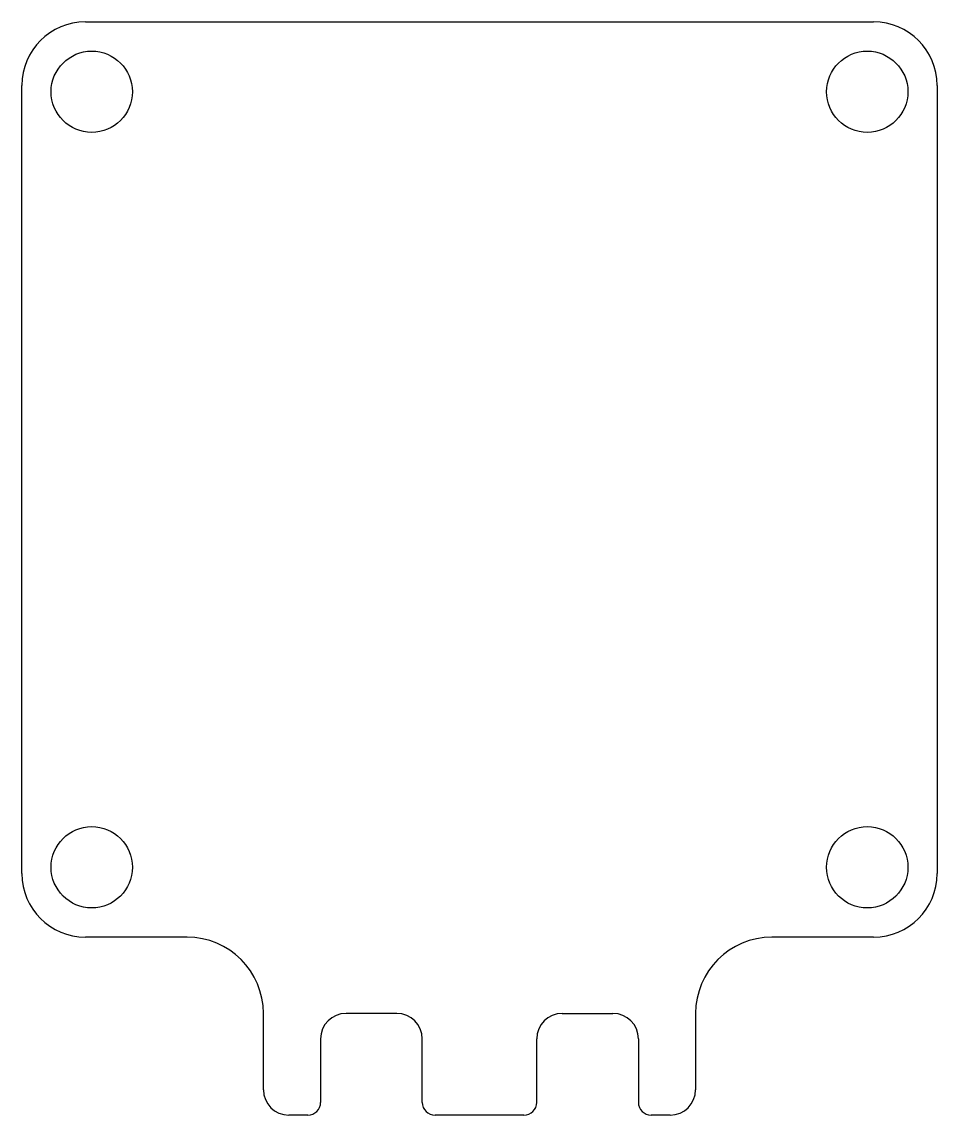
# Model space of a CAD drawing. Header units: millimetres. Extents: x -18 to 18, y -25 to 18.
import ezdxf

# ---------------------------------------------------------------- set-up
doc = ezdxf.new("R2010")
doc.units = ezdxf.units.MM
doc.layers.add('Shape2DView', color=7, linetype='CONTINUOUS')

msp = doc.modelspace()

# ---------------------------------------------------------------- linework, layer by layer
at = {"layer": 'Shape2DView'}
for p, q in [((-15.5, 18), (15.5, 18)), ((-18, -15.5), (-18, 15.5)), ((18, 15.5), (18, -15.5)), ((-11.5, -18), (-15.5, -18)), ((15.5, -18), (11.5, -18)), ((-8.5, -24), (-8.5, -21)), ((-3.25, -21), (-5.25, -21)), ((3.25, -21), (5.25, -21)), ((8.5, -21), (8.5, -24)), ((-6.25, -22), (-6.25, -24.5)), ((-2.25, -24.5), (-2.25, -22)), ((2.25, -24.5), (2.25, -22)), ((6.25, -22), (6.25, -24.5)), ((-6.75, -25), (-7.5, -25)), ((1.75, -25), (-1.75, -25)), ((7.5, -25), (6.75, -25))]:
    msp.add_line(p, q, dxfattribs=at)
for centre in [(-15.25, 15.25), (15.25, 15.25), (-15.25, -15.25), (15.25, -15.25)]:
    msp.add_circle(centre, 1.6, dxfattribs=at)
for centre, radius, start, end in [((-15.5, 15.5), 2.5, 90, 180), ((15.5, 15.5), 2.5, 0, 90), ((-15.5, -15.5), 2.5, 180, -90), ((15.5, -15.5), 2.5, -90, 0), ((-11.5, -21), 3, 0, 90), ((11.5, -21), 3, 90, 180), ((-5.25, -22), 1, 90, 180), ((-3.25, -22), 1, 0, 90), ((3.25, -22), 1, 90, 180), ((5.25, -22), 1, 0, 90), ((-7.5, -24), 1, 180, -90), ((7.5, -24), 1, -90, 0), ((-6.75, -24.5), 0.5, -90, 0), ((-1.75, -24.5), 0.5, 180, -90), ((1.75, -24.5), 0.5, -90, 0), ((6.75, -24.5), 0.5, 180, -90)]:
    msp.add_arc(centre, radius, start, end, dxfattribs=at)

doc.saveas('drawing.dxf')
